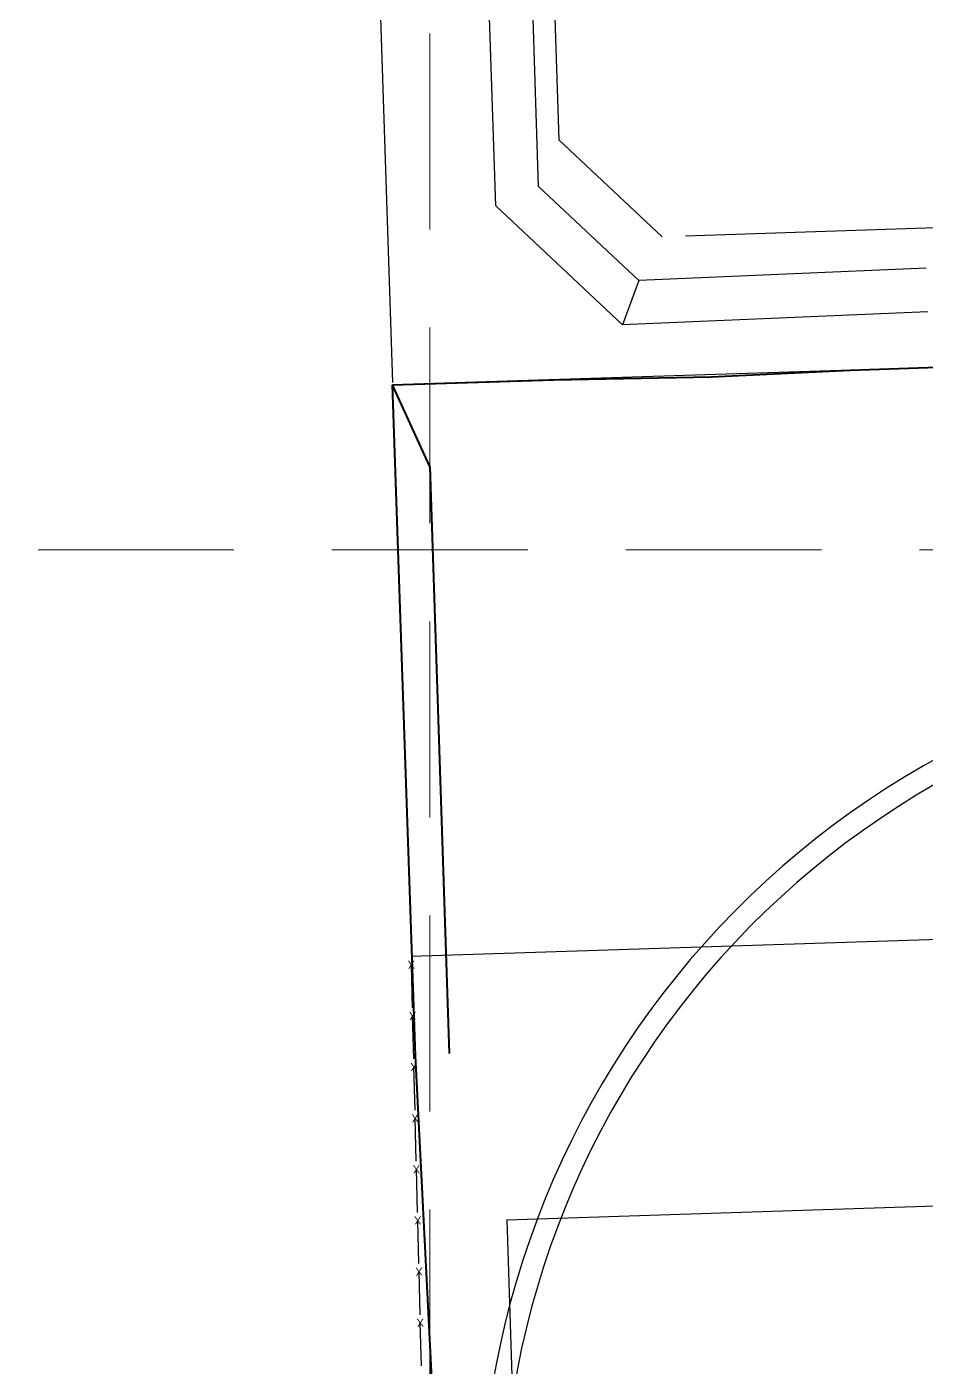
# Model space of a CAD drawing. Header units: inches. Extents: x -5337 to 1057, y 15227 to 19227.
# Drawn here: x -3782.2 to -3678.9, y 16235.1 to 16389 of the extents above; entities that cross this region are included whole.
import ezdxf
from ezdxf.enums import TextEntityAlignment as Align

# ---------------------------------------------------------------- set-up
doc = ezdxf.new("R2010")
doc.units = ezdxf.units.IN
doc.header["$LTSCALE"] = 150
doc.header["$MEASUREMENT"] = 0
doc.linetypes.add('DASHED2', pattern=[0.375, 0.25, -0.125])
doc.linetypes.add('HIDDEN', pattern=[0.375, 0.25, -0.125])
for name, color, linetype in [('COMT-MIN', 84, 'Continuous'), ('ESMT', 7, 'DASHED2'), ('grid', 7, 'HIDDEN'), ('Level 28', 7, 'Continuous'), ('LOTLINE', 7, 'Continuous'), ('PAVING', 7, 'Continuous'), ('ROW', 7, 'Continuous'), ('STORM', 7, 'Continuous')]:
    doc.layers.add(name, color=color, linetype=linetype)
doc.styles.add('providence5$0$Style-CB101', font='CB101.shx')

msp = doc.modelspace()

# ---------------------------------------------------------------- linework, layer by layer
at = {"layer": 'COMT-MIN', "color": 5, "linetype": 'Continuous', "lineweight": 40}
for q in [(-3740.18, 16347.9), (-3733.68, 16271.15)]:
    msp.add_line((-3735.87, 16338.53), q, dxfattribs=at)
at = {"layer": 'ESMT'}
for p, q in [((-3731.03, 16683.03), (-3721.07, 16376.04)), ((-3721.07, 16376.04), (-3709.19, 16364.91)), ((-3669.05, 16366.21), (-3709.19, 16364.91))]:
    msp.add_line(p, q, dxfattribs=at)
at = {"layer": 'grid', "color": 252, "linetype": 'HIDDEN', "lineweight": 0, "ltscale": 0.6}
for p, q in [((-3735.89, 19121.98), (-3735.89, 15630.29)), ((-5232.14, 16328.98), (952.36, 16328.98))]:
    msp.add_line(p, q, dxfattribs=at)
at = {"layer": 'Level 28', "color": 250, "linetype": 'Continuous', "lineweight": 40}
for p, q in [((-3703.56, 16348.82), (-3687.62, 16349.6)), ((-3687.62, 16349.6), (-3668.53, 16350.22)), ((-3740.18, 16347.9), (-3721.67, 16348.5)), ((-3737.55, 16270.87), (-3740.18, 16347.9)), ((-3721.67, 16348.5), (-3703.56, 16348.82)), ((-3731.66, 16156.14), (-3737.55, 16270.87))]:
    msp.add_line(p, q, dxfattribs=at)
at = {"layer": 'LOTLINE'}
for p, q in [((-3751.14, 16685.64), (-3740.19, 16348.19)), ((-3668.53, 16350.22), (-3740.18, 16347.9)), ((-3676.21, 16284.27), (-3738.05, 16282.27))]:
    msp.add_line(p, q, dxfattribs=at)
at = {"layer": 'PAVING'}
for q in [(-3662.63, 16254.16), (-3723.17, 16132.59)]:
    msp.add_line((-3727.05, 16252.06), q, dxfattribs=at)
at = {"layer": 'ROW'}
for p, q in [((-3737.89, 16276.4), (-3738.01, 16281.35)), ((-3737.74, 16270.52), (-3737.86, 16275.48)), ((-3737.59, 16264.65), (-3737.71, 16269.61)), ((-3737.44, 16258.78), (-3737.57, 16263.73)), ((-3737.29, 16252.91), (-3737.42, 16257.86)), ((-3737.15, 16247.04), (-3737.27, 16251.99)), ((-3737, 16241.16), (-3737.12, 16246.12)), ((-3736.85, 16235.29), (-3736.98, 16240.25))]:
    msp.add_line(p, q, dxfattribs=at)
at = {"layer": 'STORM', "color": 5}
for p, q in [((-3728.32, 16368.45), (-3742.4, 16802.34)), ((-3723.39, 16370.68), (-3727.62, 16500.85)), ((-3711.88, 16359.89), (-3723.39, 16370.68)), ((-3713.77, 16354.81), (-3728.32, 16368.45)), ((-3678.88, 16361.29), (-3711.88, 16359.89)), ((-3711.88, 16359.89), (-3713.77, 16354.81)), ((-3678.67, 16356.29), (-3713.77, 16354.81))]:
    msp.add_line(p, q, dxfattribs=at)
for radius, start in [(101.25, 91.6678), (98.75, 91.6499)]:
    msp.add_arc((-3628.85, 16216.33), radius, start, 181.8588, dxfattribs=at)

# ---------------------------------------------------------------- texts
at = {"layer": 'ROW', "style": 'providence5$0$Style-CB101'}
for p in [(-3738.01, 16281.35), (-3737.86, 16275.48), (-3737.71, 16269.61), (-3737.57, 16263.73), (-3737.42, 16257.86), (-3737.27, 16251.99), (-3737.12, 16246.12), (-3736.98, 16240.25)]:
    msp.add_text('X', height=0.919, rotation=181.442, dxfattribs=at).set_placement(p, align=Align.MIDDLE_CENTER)

doc.saveas('drawing.dxf')
